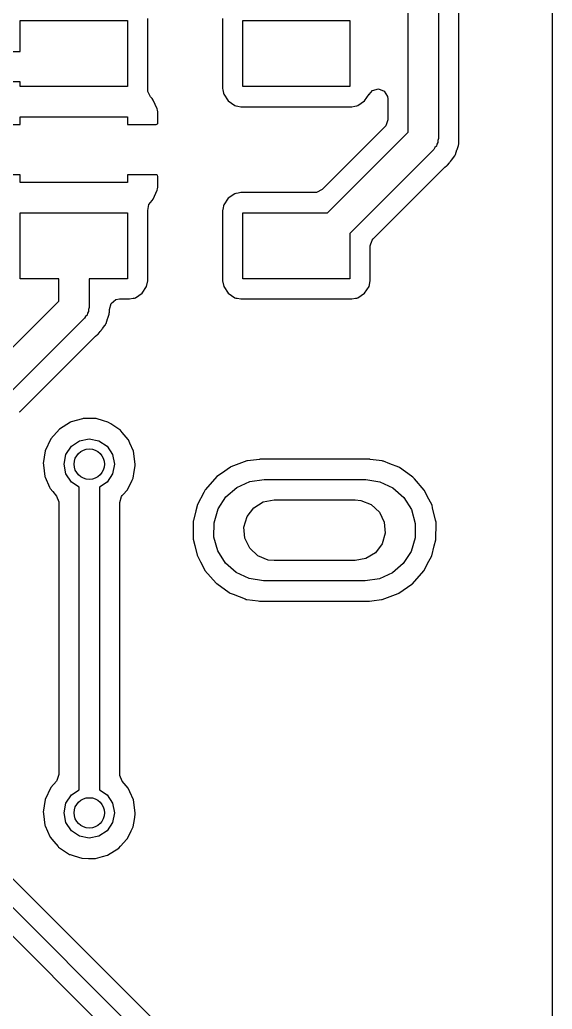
# Model space of a CAD drawing. Extents: x 0.04 to 2.01, y 0.04 to 5.04.
# Drawn here: x 1.8026 to 2.0098, y 1.6924 to 2.0773 of the extents above; entities that cross this region are included whole.
import ezdxf

# ---------------------------------------------------------------- set-up
doc = ezdxf.new("R2010")
doc.units = 0
doc.header["$MEASUREMENT"] = 0
doc.layers.add('BLACK', color=7, linetype='CONTINUOUS')

msp = doc.modelspace()

# ---------------------------------------------------------------- linework, layer by layer
at = {"layer": 'BLACK', "linetype": 'CONTINUOUS'}
for p, q in [((2.00982, 3.86016), (2.00982, 0.047923)), ((1.95372, 2.0335), (1.95372, 2.10961)), ((1.96553, 2.11206), (1.96553, 2.03106)), ((1.97342, 2.03143), (1.97342, 2.11017)), ((1.80276, 2.06496), (1.80276, 2.07697)), ((1.80276, 2.07697), (1.84449, 2.07697)), ((1.84449, 2.07697), (1.84449, 2.05138)), ((1.85238, 2.0506), (1.85238, 2.07775)), ((1.88148, 2.07775), (1.88148, 2.0506)), ((1.88937, 2.05138), (1.88937, 2.07697)), ((1.88937, 2.07697), (1.9311, 2.07697)), ((1.9311, 2.07697), (1.9311, 2.05138)), ((1.78641, 2.06496), (1.80276, 2.06496)), ((1.80276, 2.05315), (1.69339, 2.05315)), ((1.80276, 2.05138), (1.80276, 2.05315)), ((1.84449, 2.05138), (1.80276, 2.05138)), ((1.9311, 2.05138), (1.88937, 2.05138)), ((1.85235, 2.05042), (1.85238, 2.0506)), ((1.85238, 2.04944), (1.85235, 2.05042)), ((1.85347, 2.04729), (1.85238, 2.04944)), ((1.88148, 2.0506), (1.88159, 2.05004)), ((1.88159, 2.05004), (1.88185, 2.04871)), ((1.88185, 2.04871), (1.88193, 2.0483)), ((1.88193, 2.0483), (1.88368, 2.04569)), ((1.93679, 2.04569), (1.93854, 2.0483)), ((1.93854, 2.0483), (1.93858, 2.04827)), ((1.93858, 2.04827), (1.93989, 2.04981)), ((1.93989, 2.04981), (1.94223, 2.05037)), ((1.94223, 2.05037), (1.94446, 2.04945)), ((1.94446, 2.04945), (1.94572, 2.0474)), ((1.85414, 2.04663), (1.85347, 2.04729)), ((1.85454, 2.04604), (1.85414, 2.04663)), ((1.85606, 2.04262), (1.85454, 2.04604)), ((1.88368, 2.04569), (1.88629, 2.04394)), ((1.88629, 2.04394), (1.88667, 2.04387)), ((1.88667, 2.04387), (1.88667, 2.04387)), ((1.88667, 2.04387), (1.88748, 2.0437)), ((1.88748, 2.0437), (1.88859, 2.04348)), ((1.93188, 2.04348), (1.93299, 2.0437)), ((1.93299, 2.0437), (1.93381, 2.04387)), ((1.93381, 2.04387), (1.93418, 2.04394)), ((1.93381, 2.04387), (1.93381, 2.04387)), ((1.93418, 2.04394), (1.93679, 2.04569)), ((1.94572, 2.0474), (1.94582, 2.04649)), ((1.94582, 2.04649), (1.94582, 2.03839)), ((1.85621, 2.04206), (1.85606, 2.04262)), ((1.85629, 2.04144), (1.85621, 2.04206)), ((1.8563, 2.04121), (1.85629, 2.04144)), ((1.8563, 2.03694), (1.8563, 2.04121)), ((1.88859, 2.04348), (1.93188, 2.04348)), ((1.79127, 2.03661), (1.80276, 2.03661)), ((1.80276, 2.03661), (1.80276, 2.03957)), ((1.80276, 2.03957), (1.84449, 2.03957)), ((1.84449, 2.03957), (1.84449, 2.03661)), ((1.84449, 2.03661), (1.85568, 2.03661)), ((1.85568, 2.03661), (1.85618, 2.03678)), ((1.85618, 2.03678), (1.8563, 2.03694)), ((1.94508, 2.03609), (1.94468, 2.03563)), ((1.94582, 2.03839), (1.94508, 2.03609)), ((1.94468, 2.03563), (1.92025, 2.0112)), ((1.92238, 2.00217), (1.95372, 2.0335)), ((1.96494, 2.02885), (1.96474, 2.0281)), ((1.96533, 2.02953), (1.96494, 2.02885)), ((1.96553, 2.03106), (1.96533, 2.0303)), ((1.96533, 2.0303), (1.96533, 2.02953)), ((1.97278, 2.02688), (1.97332, 2.02842)), ((1.97332, 2.02842), (1.9734, 2.02865)), ((1.97332, 2.02842), (1.97332, 2.02842)), ((1.9734, 2.02865), (1.97342, 2.02885)), ((1.97342, 2.03127), (1.97342, 2.03143)), ((1.9735, 2.0293), (1.97342, 2.03127)), ((1.97342, 2.029), (1.97343, 2.02906)), ((1.97342, 2.02894), (1.97342, 2.029)), ((1.97342, 2.02885), (1.97342, 2.02894)), ((1.97343, 2.02906), (1.9735, 2.0293)), ((1.9638, 2.02688), (1.9311, 1.99418)), ((1.96419, 2.02755), (1.9638, 2.02688)), ((1.96474, 2.0281), (1.96419, 2.02755)), ((1.97099, 2.02319), (1.97188, 2.02432)), ((1.97188, 2.02432), (1.97198, 2.0246)), ((1.97198, 2.0246), (1.97201, 2.02465)), ((1.97201, 2.02465), (1.97219, 2.0249)), ((1.97219, 2.0249), (1.97272, 2.0267)), ((1.97272, 2.0267), (1.97278, 2.02688)), ((1.96804, 2.01996), (1.96869, 2.02048)), ((1.96869, 2.02048), (1.96877, 2.02053)), ((1.96877, 2.02053), (1.96904, 2.02071)), ((1.96877, 2.02053), (1.96877, 2.02053)), ((1.96904, 2.02071), (1.96982, 2.0217)), ((1.96982, 2.0217), (1.96997, 2.02187)), ((1.96997, 2.02187), (1.97008, 2.02199)), ((1.96997, 2.02187), (1.96997, 2.02187)), ((1.97008, 2.02199), (1.97019, 2.02211)), ((1.97019, 2.02211), (1.97061, 2.02269)), ((1.97061, 2.02269), (1.97072, 2.02284)), ((1.97072, 2.02284), (1.97099, 2.02319)), ((1.80276, 2.01693), (1.79156, 2.01693)), ((1.80276, 2.01398), (1.80276, 2.01693)), ((1.85597, 2.01693), (1.84449, 2.01693)), ((1.84449, 2.01693), (1.84449, 2.01398)), ((1.85614, 2.01681), (1.85597, 2.01693)), ((1.8563, 2.01631), (1.85614, 2.01681)), ((1.94014, 1.99206), (1.96804, 2.01996)), ((1.84449, 2.01398), (1.80276, 2.01398)), ((1.8563, 2.01233), (1.8563, 2.01631)), ((1.85455, 2.00752), (1.85606, 2.01094)), ((1.85606, 2.01094), (1.85622, 2.0115)), ((1.85622, 2.0115), (1.85629, 2.01211)), ((1.85629, 2.01211), (1.8563, 2.01233)), ((1.88629, 2.0096), (1.88368, 2.00786)), ((1.88667, 2.00968), (1.88629, 2.0096)), ((1.88756, 2.00985), (1.88667, 2.00968)), ((1.88667, 2.00968), (1.88667, 2.00968)), ((1.88859, 2.01006), (1.88756, 2.00985)), ((1.9175, 2.01006), (1.88859, 2.01006)), ((1.91811, 2.01011), (1.9175, 2.01006)), ((1.92025, 2.0112), (1.91811, 2.01011)), ((1.85235, 2.00312), (1.85286, 2.00547)), ((1.85286, 2.00547), (1.85347, 2.00625)), ((1.85347, 2.00625), (1.85415, 2.00693)), ((1.85415, 2.00693), (1.85455, 2.00752)), ((1.88193, 2.00525), (1.88186, 2.00487)), ((1.88368, 2.00786), (1.88193, 2.00525)), ((1.80276, 1.97657), (1.80276, 2.00217)), ((1.80276, 2.00217), (1.84449, 2.00217)), ((1.84449, 2.00217), (1.84449, 1.97657)), ((1.85238, 2.00294), (1.85235, 2.00312)), ((1.85238, 1.9758), (1.85238, 2.00294)), ((1.88172, 2.00415), (1.88148, 2.00294)), ((1.88148, 2.00294), (1.88148, 1.9758)), ((1.88186, 2.00487), (1.88172, 2.00415)), ((1.88186, 2.00487), (1.88186, 2.00487)), ((1.88937, 1.97657), (1.88937, 2.00217)), ((1.88937, 2.00217), (1.92238, 2.00217)), ((1.9311, 1.99418), (1.9311, 1.97657)), ((1.939, 1.9893), (1.93974, 1.99159)), ((1.93974, 1.99159), (1.94014, 1.99206)), ((1.939, 1.9758), (1.939, 1.9893)), ((1.81772, 1.97657), (1.80276, 1.97657)), ((1.81772, 1.9678), (1.81772, 1.97657)), ((1.84449, 1.97657), (1.82953, 1.97657)), ((1.82953, 1.97657), (1.82953, 1.96535)), ((1.85192, 1.97349), (1.85238, 1.9758)), ((1.88148, 1.9758), (1.88193, 1.97349)), ((1.9311, 1.97657), (1.88937, 1.97657)), ((1.93854, 1.97349), (1.939, 1.9758)), ((1.84757, 1.96914), (1.85018, 1.97088)), ((1.85018, 1.97088), (1.85192, 1.97349)), ((1.88193, 1.97349), (1.88368, 1.97088)), ((1.88368, 1.97088), (1.88629, 1.96914)), ((1.93418, 1.96914), (1.93679, 1.97088)), ((1.93679, 1.97088), (1.93854, 1.97349)), ((1.79188, 1.94196), (1.81772, 1.9678)), ((1.83746, 1.96463), (1.83812, 1.96695)), ((1.83812, 1.96695), (1.84001, 1.96844)), ((1.84001, 1.96844), (1.84136, 1.96868)), ((1.84136, 1.96868), (1.84527, 1.96868)), ((1.84527, 1.96868), (1.84665, 1.96896)), ((1.84665, 1.96896), (1.84719, 1.96906)), ((1.84719, 1.96906), (1.84757, 1.96914)), ((1.84719, 1.96906), (1.84719, 1.96906)), ((1.88629, 1.96914), (1.88667, 1.96906)), ((1.88667, 1.96906), (1.88667, 1.96906)), ((1.88667, 1.96906), (1.88721, 1.96896)), ((1.88721, 1.96896), (1.88859, 1.96868)), ((1.88859, 1.96868), (1.93188, 1.96868)), ((1.93188, 1.96868), (1.93326, 1.96896)), ((1.93326, 1.96896), (1.93381, 1.96906)), ((1.93381, 1.96906), (1.93418, 1.96914)), ((1.93381, 1.96906), (1.93381, 1.96906)), ((1.82894, 1.96315), (1.82874, 1.9624)), ((1.82933, 1.96383), (1.82894, 1.96315)), ((1.82953, 1.96535), (1.82933, 1.9646)), ((1.82933, 1.9646), (1.82933, 1.96383)), ((1.83732, 1.96272), (1.8374, 1.96295)), ((1.8374, 1.96295), (1.83742, 1.96315)), ((1.83742, 1.9633), (1.83743, 1.96336)), ((1.83742, 1.96324), (1.83742, 1.9633)), ((1.83742, 1.96315), (1.83742, 1.96324)), ((1.83743, 1.96336), (1.8375, 1.9636)), ((1.83749, 1.96392), (1.83746, 1.96463)), ((1.8375, 1.9636), (1.83749, 1.96392)), ((1.8278, 1.96118), (1.7985, 1.93188)), ((1.82819, 1.96185), (1.8278, 1.96118)), ((1.82874, 1.9624), (1.82819, 1.96185)), ((1.83588, 1.95861), (1.83598, 1.9589)), ((1.83598, 1.9589), (1.83601, 1.95895)), ((1.83601, 1.95895), (1.83619, 1.9592)), ((1.83619, 1.9592), (1.83672, 1.961)), ((1.83672, 1.961), (1.83678, 1.96118)), ((1.83678, 1.96118), (1.83732, 1.96272)), ((1.83732, 1.96272), (1.83732, 1.96272)), ((1.83304, 1.95501), (1.83382, 1.956)), ((1.83382, 1.956), (1.83397, 1.95617)), ((1.83397, 1.95617), (1.83408, 1.95629)), ((1.83397, 1.95617), (1.83397, 1.95617)), ((1.83408, 1.95629), (1.83419, 1.95641)), ((1.83419, 1.95641), (1.83428, 1.95654)), ((1.83428, 1.95654), (1.83461, 1.95699)), ((1.83428, 1.95654), (1.83428, 1.95654)), ((1.83461, 1.95699), (1.83472, 1.95714)), ((1.83472, 1.95714), (1.83568, 1.95836)), ((1.83568, 1.95836), (1.83588, 1.95861)), ((1.83568, 1.95836), (1.83568, 1.95836)), ((1.80434, 1.92656), (1.83204, 1.95426)), ((1.83204, 1.95426), (1.83269, 1.95478)), ((1.83269, 1.95478), (1.83277, 1.95483)), ((1.83277, 1.95483), (1.83304, 1.95501)), ((1.83277, 1.95483), (1.83277, 1.95483)), ((1.80252, 1.92474), (1.80258, 1.9248)), ((1.80258, 1.9248), (1.80263, 1.92485)), ((1.80263, 1.92485), (1.80267, 1.92488)), ((1.80267, 1.92488), (1.8029, 1.925)), ((1.8029, 1.925), (1.80312, 1.92524)), ((1.80312, 1.92524), (1.80424, 1.92645)), ((1.80312, 1.92524), (1.80312, 1.92524)), ((1.80424, 1.92645), (1.80434, 1.92656)), ((1.82231, 1.92078), (1.81801, 1.91807)), ((1.82257, 1.92086), (1.82231, 1.92078)), ((1.82692, 1.9221), (1.82257, 1.92086)), ((1.82257, 1.92086), (1.82257, 1.92086)), ((1.82719, 1.92218), (1.82692, 1.9221)), ((1.82692, 1.9221), (1.82692, 1.9221)), ((1.82747, 1.92218), (1.82719, 1.92218)), ((1.82925, 1.92217), (1.82747, 1.92218)), ((1.83227, 1.92215), (1.82925, 1.92217)), ((1.83511, 1.9213), (1.83227, 1.92215)), ((1.83687, 1.92077), (1.83511, 1.9213)), ((1.83714, 1.92069), (1.83687, 1.92077)), ((1.83687, 1.92077), (1.83687, 1.92077)), ((1.83795, 1.92016), (1.83714, 1.92069)), ((1.81801, 1.91807), (1.81465, 1.91426)), ((1.84117, 1.91808), (1.83795, 1.92016)), ((1.8414, 1.91793), (1.84117, 1.91808)), ((1.84117, 1.91808), (1.84117, 1.91808)), ((1.84158, 1.91772), (1.8414, 1.91793)), ((1.84241, 1.91675), (1.84158, 1.91772)), ((1.84158, 1.91772), (1.84158, 1.91772)), ((1.84472, 1.91408), (1.84241, 1.91675)), ((1.81465, 1.91426), (1.81249, 1.90966)), ((1.82266, 1.91138), (1.82586, 1.91352)), ((1.82586, 1.91352), (1.82962, 1.91427)), ((1.82962, 1.91427), (1.83339, 1.91352)), ((1.83339, 1.91352), (1.83658, 1.91138)), ((1.84483, 1.91383), (1.84472, 1.91408)), ((1.84539, 1.91261), (1.84483, 1.91383)), ((1.84483, 1.91383), (1.84483, 1.91383)), ((1.81249, 1.90966), (1.8117, 1.90464)), ((1.82053, 1.90819), (1.82266, 1.91138)), ((1.83658, 1.91138), (1.83872, 1.90819)), ((1.84682, 1.90945), (1.84539, 1.91261)), ((1.84754, 1.90443), (1.84682, 1.90945)), ((1.81978, 1.90443), (1.82053, 1.90819)), ((1.83872, 1.90819), (1.83946, 1.90443)), ((1.89101, 1.90572), (1.88477, 1.90336)), ((1.89124, 1.90575), (1.89101, 1.90572)), ((1.89583, 1.9063), (1.89124, 1.90575)), ((1.89124, 1.90575), (1.89124, 1.90575)), ((1.89596, 1.90632), (1.89583, 1.9063)), ((1.93883, 1.90632), (1.89596, 1.90632)), ((1.93895, 1.9063), (1.93883, 1.90632)), ((1.94368, 1.90568), (1.93895, 1.9063)), ((1.94392, 1.90565), (1.94368, 1.90568)), ((1.94368, 1.90568), (1.94368, 1.90568)), ((1.94414, 1.90556), (1.94392, 1.90565)), ((1.94667, 1.90457), (1.94414, 1.90556)), ((1.94414, 1.90556), (1.94414, 1.90556)), ((1.8117, 1.90464), (1.81174, 1.90437)), ((1.81174, 1.90437), (1.81174, 1.90437)), ((1.81174, 1.90437), (1.81179, 1.90399)), ((1.81179, 1.90399), (1.81236, 1.89961)), ((1.82053, 1.90066), (1.81978, 1.90443)), ((1.83946, 1.90443), (1.83872, 1.90066)), ((1.84669, 1.89898), (1.84713, 1.90155)), ((1.84713, 1.90155), (1.84751, 1.90384)), ((1.84751, 1.90384), (1.84754, 1.90399)), ((1.84751, 1.90384), (1.84751, 1.90384)), ((1.84754, 1.90399), (1.84754, 1.90443)), ((1.88457, 1.90323), (1.88104, 1.9008)), ((1.88477, 1.90336), (1.88457, 1.90323)), ((1.88457, 1.90323), (1.88457, 1.90323)), ((1.95014, 1.90322), (1.94667, 1.90457)), ((1.95033, 1.90309), (1.95014, 1.90322)), ((1.95499, 1.89981), (1.95033, 1.90309)), ((1.95033, 1.90309), (1.95033, 1.90309)), ((1.81236, 1.89961), (1.81248, 1.89935)), ((1.81248, 1.89935), (1.81248, 1.89935)), ((1.81248, 1.89935), (1.81419, 1.89546)), ((1.82266, 1.89747), (1.82053, 1.90066)), ((1.82569, 1.89545), (1.82266, 1.89747)), ((1.83658, 1.89747), (1.83356, 1.89545)), ((1.83872, 1.90066), (1.83658, 1.89747)), ((1.84448, 1.89441), (1.84633, 1.89823)), ((1.84633, 1.89823), (1.84657, 1.89873)), ((1.84657, 1.89873), (1.84669, 1.89898)), ((1.84657, 1.89873), (1.84657, 1.89873)), ((1.87927, 1.89958), (1.87483, 1.8946)), ((1.88104, 1.9008), (1.87927, 1.89958)), ((1.88703, 1.89532), (1.89211, 1.89763)), ((1.89211, 1.89763), (1.89764, 1.89843)), ((1.89764, 1.89843), (1.93701, 1.89843)), ((1.93701, 1.89843), (1.93725, 1.89842)), ((1.93725, 1.89842), (1.94276, 1.89757)), ((1.94276, 1.89757), (1.94782, 1.89519)), ((1.9556, 1.89939), (1.95499, 1.89981)), ((1.95575, 1.89921), (1.9556, 1.89939)), ((1.95617, 1.89873), (1.95575, 1.89921)), ((1.95999, 1.89436), (1.95617, 1.89873)), ((1.81419, 1.89546), (1.81441, 1.89496)), ((1.81441, 1.89496), (1.81543, 1.89374)), ((1.81543, 1.89374), (1.81688, 1.89202)), ((1.82569, 1.77778), (1.82569, 1.89545)), ((1.83356, 1.89545), (1.83356, 1.77778)), ((1.8427, 1.89244), (1.84448, 1.89441)), ((1.87472, 1.89439), (1.87423, 1.89346)), ((1.87483, 1.8946), (1.87472, 1.89439)), ((1.87472, 1.89439), (1.87472, 1.89439)), ((1.8828, 1.89168), (1.88703, 1.89532)), ((1.94782, 1.89519), (1.952, 1.8915)), ((1.96009, 1.89415), (1.95999, 1.89436)), ((1.96118, 1.89203), (1.96009, 1.89415)), ((1.96009, 1.89415), (1.96009, 1.89415)), ((1.81688, 1.89202), (1.81778, 1.88979)), ((1.81778, 1.88979), (1.81779, 1.88951)), ((1.84145, 1.88956), (1.8422, 1.89185)), ((1.8422, 1.89185), (1.84246, 1.89218)), ((1.84246, 1.89218), (1.8427, 1.89244)), ((1.87423, 1.89346), (1.8717, 1.8887)), ((1.87977, 1.887), (1.8828, 1.89168)), ((1.89364, 1.88749), (1.89732, 1.88976)), ((1.89732, 1.88976), (1.90157, 1.89055)), ((1.90157, 1.89055), (1.93307, 1.89055)), ((1.93307, 1.89055), (1.93536, 1.89033)), ((1.93536, 1.89033), (1.93938, 1.88872)), ((1.952, 1.8915), (1.95498, 1.88678)), ((1.96305, 1.88842), (1.96118, 1.89203)), ((1.81779, 1.88951), (1.81779, 1.78368)), ((1.84145, 1.78369), (1.84145, 1.88956)), ((1.87111, 1.88633), (1.87015, 1.88251)), ((1.8717, 1.8887), (1.87111, 1.88633)), ((1.87817, 1.88165), (1.87977, 1.887)), ((1.89102, 1.88405), (1.89364, 1.88749)), ((1.93938, 1.88872), (1.94255, 1.88578)), ((1.94255, 1.88578), (1.94445, 1.8819)), ((1.95498, 1.88678), (1.95651, 1.88141)), ((1.96328, 1.88745), (1.96305, 1.88842)), ((1.96444, 1.88261), (1.96328, 1.88745)), ((1.87008, 1.88222), (1.87007, 1.8811)), ((1.87015, 1.88251), (1.87008, 1.88222)), ((1.88982, 1.87989), (1.89102, 1.88405)), ((1.96461, 1.88193), (1.96444, 1.88261)), ((1.9646, 1.8817), (1.96461, 1.88193)), ((1.87007, 1.8811), (1.87004, 1.87609)), ((1.87813, 1.87607), (1.87817, 1.88165)), ((1.89019, 1.87558), (1.88982, 1.87989)), ((1.94445, 1.8819), (1.94483, 1.87759)), ((1.95651, 1.88141), (1.95648, 1.87583)), ((1.96457, 1.87526), (1.9646, 1.88138)), ((1.9646, 1.88138), (1.9646, 1.8817)), ((1.9646, 1.8817), (1.9646, 1.8817)), ((1.87004, 1.87609), (1.87004, 1.87555)), ((1.87004, 1.87555), (1.8701, 1.87532)), ((1.8701, 1.87532), (1.8707, 1.87282)), ((1.8701, 1.87532), (1.8701, 1.87532)), ((1.87967, 1.8707), (1.87813, 1.87607)), ((1.89209, 1.8717), (1.89019, 1.87558)), ((1.94483, 1.87759), (1.94362, 1.87343)), ((1.95648, 1.87583), (1.95488, 1.87048)), ((1.96392, 1.87267), (1.96451, 1.87503)), ((1.96451, 1.87503), (1.96457, 1.87526)), ((1.96451, 1.87503), (1.96451, 1.87503)), ((1.8707, 1.87282), (1.8716, 1.86906)), ((1.88265, 1.86598), (1.87967, 1.8707)), ((1.89526, 1.86876), (1.89209, 1.8717)), ((1.94362, 1.87343), (1.941, 1.86999)), ((1.95488, 1.87048), (1.95184, 1.8658)), ((1.96294, 1.86878), (1.96392, 1.87267)), ((1.8716, 1.86906), (1.87293, 1.86647)), ((1.89928, 1.86715), (1.89526, 1.86876)), ((1.90157, 1.86693), (1.89928, 1.86715)), ((1.93307, 1.86693), (1.90157, 1.86693)), ((1.93732, 1.86772), (1.93307, 1.86693)), ((1.941, 1.86999), (1.93732, 1.86772)), ((1.9612, 1.86548), (1.96294, 1.86878)), ((1.87293, 1.86647), (1.87451, 1.86342)), ((1.87451, 1.86342), (1.87466, 1.86312)), ((1.87466, 1.86312), (1.87905, 1.85809)), ((1.88683, 1.86229), (1.88265, 1.86598)), ((1.95184, 1.8658), (1.94761, 1.86216)), ((1.95538, 1.8579), (1.95982, 1.86288)), ((1.95982, 1.86288), (1.95995, 1.86312)), ((1.95995, 1.86312), (1.9612, 1.86548)), ((1.89188, 1.85992), (1.88683, 1.86229)), ((1.8974, 1.85906), (1.89188, 1.85992)), ((1.89764, 1.85906), (1.8974, 1.85906)), ((1.93701, 1.85906), (1.89764, 1.85906)), ((1.94253, 1.85985), (1.93701, 1.85906)), ((1.94761, 1.86216), (1.94253, 1.85985)), ((1.87905, 1.85809), (1.87924, 1.85796)), ((1.87924, 1.85796), (1.87924, 1.85796)), ((1.87924, 1.85796), (1.88411, 1.85454)), ((1.95007, 1.85425), (1.95519, 1.85777)), ((1.95519, 1.85777), (1.95538, 1.8579)), ((1.88411, 1.85454), (1.88451, 1.85426)), ((1.88451, 1.85426), (1.88562, 1.85382)), ((1.88562, 1.85382), (1.89032, 1.85199)), ((1.89032, 1.85199), (1.89073, 1.85183)), ((1.89073, 1.85183), (1.89096, 1.8518)), ((1.89096, 1.8518), (1.89096, 1.8518)), ((1.89096, 1.8518), (1.89541, 1.85122)), ((1.89541, 1.85122), (1.89582, 1.85116)), ((1.89582, 1.85116), (1.93868, 1.85116)), ((1.93868, 1.85116), (1.93958, 1.85127)), ((1.93958, 1.85127), (1.9434, 1.85173)), ((1.9434, 1.85173), (1.94363, 1.85176)), ((1.9434, 1.85173), (1.9434, 1.85173)), ((1.94363, 1.85176), (1.94988, 1.85412)), ((1.94988, 1.85412), (1.95007, 1.85425)), ((1.95007, 1.85425), (1.95007, 1.85425)), ((1.81779, 1.78368), (1.81705, 1.78139)), ((1.84147, 1.78337), (1.84145, 1.78369)), ((1.8424, 1.78115), (1.84147, 1.78337)), ((1.81465, 1.77864), (1.81249, 1.77404)), ((1.81682, 1.7811), (1.81465, 1.77864)), ((1.81705, 1.78139), (1.81682, 1.7811)), ((1.84472, 1.77846), (1.8424, 1.78115)), ((1.84483, 1.7782), (1.84472, 1.77846)), ((1.8454, 1.77695), (1.84483, 1.7782)), ((1.84483, 1.7782), (1.84483, 1.7782)), ((1.82053, 1.77257), (1.82266, 1.77576)), ((1.82266, 1.77576), (1.82569, 1.77778)), ((1.83356, 1.77778), (1.83658, 1.77576)), ((1.83658, 1.77576), (1.83872, 1.77257)), ((1.84682, 1.77383), (1.8454, 1.77695)), ((1.81249, 1.77404), (1.8117, 1.76902)), ((1.81978, 1.7688), (1.82053, 1.77257)), ((1.83872, 1.77257), (1.83946, 1.7688)), ((1.84754, 1.7688), (1.84682, 1.77383)), ((1.8117, 1.76902), (1.81174, 1.76875)), ((1.81174, 1.76875), (1.81178, 1.76848)), ((1.81174, 1.76875), (1.81174, 1.76875)), ((1.81178, 1.76848), (1.81236, 1.76398)), ((1.82053, 1.76504), (1.81978, 1.7688)), ((1.83946, 1.7688), (1.83872, 1.76504)), ((1.84717, 1.7662), (1.84751, 1.76822)), ((1.84751, 1.76822), (1.84754, 1.76837)), ((1.84751, 1.76822), (1.84751, 1.76822)), ((1.84754, 1.76837), (1.84754, 1.7688)), ((1.85406, 1.68888), (1.77819, 1.76475)), ((1.81236, 1.76398), (1.81248, 1.76373)), ((1.81248, 1.76373), (1.81248, 1.76373)), ((1.81248, 1.76373), (1.8143, 1.75959)), ((1.82266, 1.76184), (1.82053, 1.76504)), ((1.83872, 1.76504), (1.83658, 1.76184)), ((1.84594, 1.76181), (1.84657, 1.76311)), ((1.84657, 1.76311), (1.84669, 1.76336)), ((1.84657, 1.76311), (1.84657, 1.76311)), ((1.84669, 1.76336), (1.84717, 1.7662)), ((1.77112, 1.76066), (1.84924, 1.68254)), ((1.8143, 1.75959), (1.81441, 1.75933)), ((1.81441, 1.75933), (1.81577, 1.75772)), ((1.82586, 1.75971), (1.82266, 1.76184)), ((1.82962, 1.75896), (1.82586, 1.75971)), ((1.83339, 1.75971), (1.82962, 1.75896)), ((1.83658, 1.76184), (1.83339, 1.75971)), ((1.84429, 1.75858), (1.84448, 1.75878)), ((1.84448, 1.75878), (1.84594, 1.76181)), ((1.81577, 1.75772), (1.8175, 1.75566)), ((1.8175, 1.75566), (1.8175, 1.75566)), ((1.8175, 1.75566), (1.81768, 1.75545)), ((1.81768, 1.75545), (1.82191, 1.75263)), ((1.83674, 1.75236), (1.84107, 1.75502)), ((1.84107, 1.75502), (1.8418, 1.75583)), ((1.8418, 1.75583), (1.84429, 1.75858)), ((1.84429, 1.75858), (1.84429, 1.75858)), ((1.84252, 1.67812), (1.7667, 1.75394)), ((1.82191, 1.75263), (1.82217, 1.75255)), ((1.82217, 1.75255), (1.82217, 1.75255)), ((1.82217, 1.75255), (1.82376, 1.75205)), ((1.82376, 1.75205), (1.82676, 1.75112)), ((1.82676, 1.75112), (1.8293, 1.75107)), ((1.8293, 1.75107), (1.83156, 1.75103)), ((1.83184, 1.75102), (1.8321, 1.75109)), ((1.8321, 1.75109), (1.8348, 1.75183)), ((1.8321, 1.75109), (1.8321, 1.75109)), ((1.8348, 1.75183), (1.83674, 1.75236)), ((1.83156, 1.75103), (1.83156, 1.75103)), ((1.83156, 1.75103), (1.83184, 1.75102))]:
    msp.add_line(p, q, dxfattribs=at)
at = {"layer": 'BLACK'}
for centre in [(1.82962, 1.90443), (1.82962, 1.7688)]:
    msp.add_circle(centre, 0.005906, dxfattribs=at)

doc.saveas('drawing.dxf')
